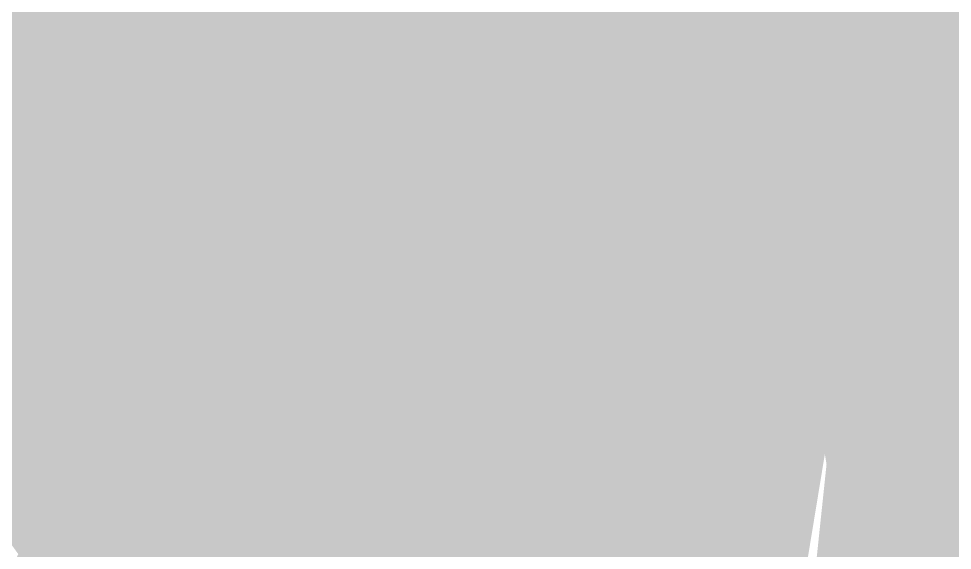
# Model space of a CAD drawing. Header units: metres. Extents: x 0 to 11269, y -5244 to -4054.
# Drawn here: x 10198.3 to 10353.8, y -4780.6 to -4692.1 of the extents above; entities that cross this region are included whole.
import ezdxf

# ---------------------------------------------------------------- set-up
doc = ezdxf.new("R2010")
doc.units = ezdxf.units.M
doc.header["$MEASUREMENT"] = 0
doc.layers.add('DIM', color=3, linetype='Continuous')
doc.styles.get("Standard").update_dxf_attribs({"font": 'arial.ttf'})
doc.dimstyles.new('300', dxfattribs={"dimscale": 0.1, "dimtxt": 500, "dimasz": 2000, "dimexe": 400, "dimexo": 1500, "dimgap": 0, "dimtad": 1, "dimlfac": 0.001, "dimzin": 0, "dimdsep": 46, "dimtxsty": 'Standard', "dimcen": 800, "dimse1": 1, "dimse2": 1, "dimclrd": 1, "dimclre": 5, "dimclrt": 3, "dimadec": 0, "dimazin": 0, "dimtfac": 1, "dimtix": 1, "dimtofl": 0, "dimtmove": 1, "dimatfit": 3, "dimfxl": 0, "dimtolj": 1, "dimtzin": 0, "dimarcsym": 0})

msp = doc.modelspace()

# ---------------------------------------------------------------- leaders
at = {"layer": 'DIM', "color": 4, "linetype": 'ByBlock', "ltscale": 100}
for points in [[(10222.03067, -4829.04875), (10222.03067, -4828.18632), (10221.92304, -4828.18632)], [(10226.30867, -4828.16632), (10226.30867, -4827.3039), (10226.20104, -4827.3039)], [(10226.87817, -4827.54701), (10226.87817, -4826.68458), (10226.77054, -4826.68458)], [(10206.67716, -4828.05999), (10206.95657, -4827.29607), (10207.06421, -4827.29607)], [(10211.72814, -4827.0372), (10212.00756, -4826.27328), (10212.11519, -4826.27328)], [(10221.46117, -4829.71425), (10221.46117, -4828.85182), (10221.35354, -4828.85182)], [(10243.36508, -4834.53697), (10243.36508, -4833.93025), (10243.178, -4833.93025)], [(10320.75908, -4836.3807), (10320.75908, -4835.77398), (10320.572, -4835.77398)], [(10460.50999, -4816.79493), (10460.25259, -4816.44735), (10460.10104, -4816.44735)], [(10339.76523, -4836.15884), (10339.48107, -4835.41852), (10339.24103, -4835.41852)], [(10278.04126, -4842.54099), (10278.04126, -4841.93427), (10277.92668, -4841.93427)], [(10306.7063, -4842.54055), (10306.7063, -4841.6871), (10306.61465, -4841.6871)], [(10238.737, -4837.25465), (10238.40361, -4836.58757), (10238.2987, -4836.58757)], [(10175.90571, -4825.28192), (10176.46423, -4824.51971), (10176.72322, -4824.51971)], [(10316.131, -4839.09837), (10315.79761, -4838.4313), (10315.6927, -4838.4313)], [(10263.61684, -4844.19499), (10263.76752, -4843.77778), (10263.95317, -4843.77778)], [(10294.61943, -4846.65347), (10294.61943, -4845.40971), (10294.80965, -4845.40971)], [(10346.28946, -4848.16619), (10346.28946, -4847.31274), (10346.06682, -4847.31274)], [(10273.44292, -4845.25866), (10273.10953, -4844.59159), (10273.00462, -4844.59159)], [(10176.38071, -4825.44703), (10176.80702, -4824.9395), (10176.91818, -4824.9395)], [(10446.07479, -4836.15356), (10445.7272, -4835.6999), (10445.7272, -4835.54835)], [(10190.10033, -4842.75475), (10190.63221, -4842.02887), (10190.8912, -4842.02887)], [(10411.64429, -4855.73493), (10411.32479, -4855.09543), (10411.58379, -4855.09543)], [(10190.79033, -4842.9229), (10191.12914, -4842.49859), (10191.2403, -4842.49859)], [(10182.8986, -4841.86674), (10183.35226, -4841.51916), (10183.50381, -4841.51916)], [(10528.43394, -4818.56035), (10527.9761, -4818.512), (10527.9761, -4818.266)]]:
    msp.add_leader(points, dimstyle='300', override={"dimgap": 0.04, "dimtad": 0, "dimfxl": 0.1875}, dxfattribs=at)

doc.saveas('drawing.dxf')
